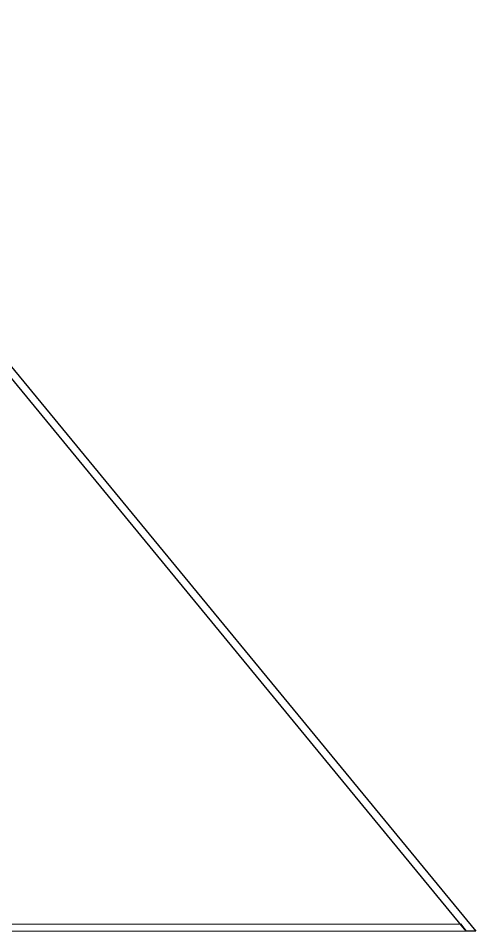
# Model space of a CAD drawing. Header units: metres. Extents: x -104 to 713, y -387 to 65.
# Drawn here: x 486.1 to 712.7, y -386.9 to 65.3 of the extents above; entities that cross this region are included whole.
import ezdxf

# ---------------------------------------------------------------- set-up
doc = ezdxf.new("R2010")
doc.units = ezdxf.units.M

msp = doc.modelspace()

# ---------------------------------------------------------------- linework, layer by layer
for p, q in [((708.01, -386.63), (336.9, 64.26)), ((340.68, 65.33), (712.67, -386.63)), ((127.43, -383.28), (705.05, -383.04)), ((705.05, -383.04), (708.01, -386.63)), ((708.01, -386.63), (127.43, -386.88)), ((712.67, -386.63), (708.01, -386.63))]:
    msp.add_line(p, q)

doc.saveas('drawing.dxf')
